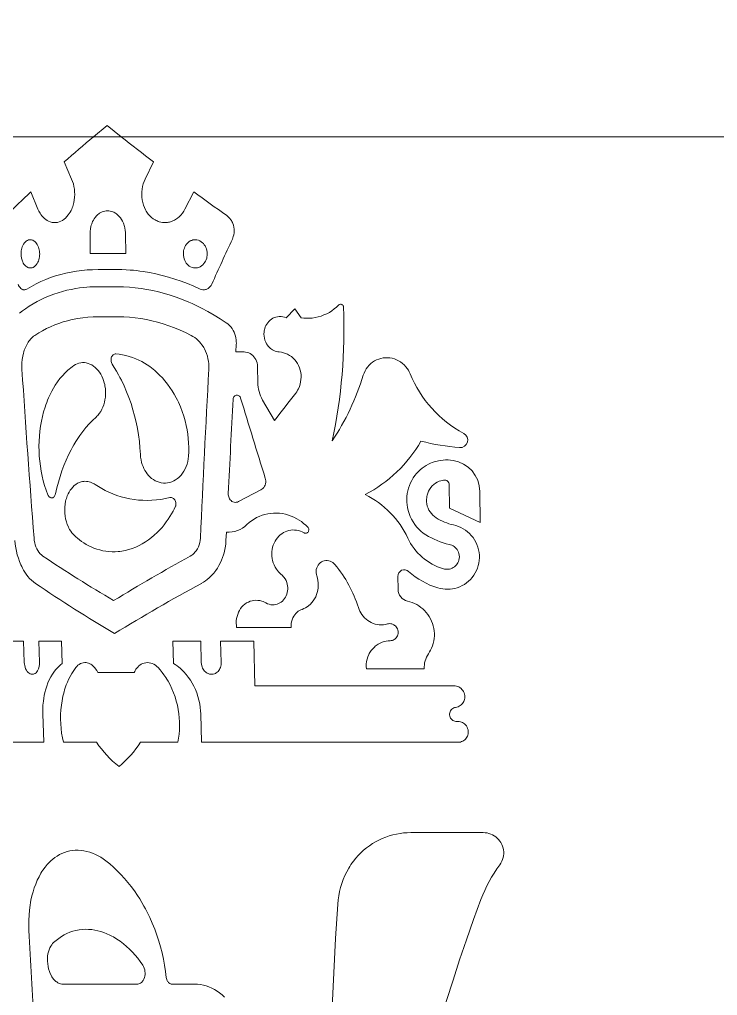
# Model space of a CAD drawing. Extents: x -234 to 800, y -95 to 506.
# Drawn here: x 286.5 to 310.93, y 167.36 to 201.53 of the extents above; entities that cross this region are included whole.
import ezdxf

# ---------------------------------------------------------------- set-up
doc = ezdxf.new("R2010")
doc.units = 0
doc.header["$LTSCALE"] = 7
doc.header["$MEASUREMENT"] = 0
doc.layers.add('8', color=252, linetype='CONTINUOUS', lineweight=15)

msp = doc.modelspace()

# ---------------------------------------------------------------- hatches: boundary and pattern name
at = {"layer": '8'}
h = msp.add_hatch(dxfattribs=at)
h.set_pattern_fill('DOTS', color=256, scale=15)
h.paths.add_polyline_path([(282.8602, 146.517, -0.0304595), (279.7561, 197.4253, 0.0343345), (279.4738, 201.5309, -0.0343345), (279.2061, 205.4253), (279.2061, 208.4253, -0.1741773), (280.8064, 212.8799), (286.8699, 220.2298, 0.1279246), (288.3561, 223.4253), (299.4004, 283.8253), (289.7026, 283.8253, -0.4682332), (292.6537, 280.2857), (282.4539, 224.5045, -0.1279246), (282.2416, 224.048), (276.1781, 216.6982, 0.1741773), (273.2061, 208.4253), (273.2061, 205.4253, 0.0343345), (273.5303, 200.7098, -0.0343345), (273.7561, 197.4253, 0.0304595), (276.9047, 145.788, -0.0295093), (277.7552, 132.2617), (283.6925, 128.6628, 0.0100492), (283.7561, 131.8253, 0.0304595)])
h.paths.add_polyline_path([(279.6, 106.3046), (280.6555, 109.9526, 0.0604328), (283.6925, 128.6628), (277.7552, 132.2617, -0.0009494), (277.7561, 131.8253, -0.0705248), (274.8919, 111.6202), (273.8364, 107.9721, 0.0705248), (273.2061, 103.5253), (273.2061, 102.0253, 0.0515865), (273.5025, 99.1594), (273.6561, 98.4253), (273.6561, 69.9253), (273.5025, 69.1912, 0.0515865), (273.2061, 66.3253), (273.2061, 42.9952), (278.108, 45.8253, -0.5299325), (280.2721, 50.2938, -0.0332099), (279.2061, 66.3253, -0.0515865), (279.3755, 67.963), (279.529, 68.6971, 0.0515865), (279.6561, 69.9253), (279.6561, 98.4253, 0.0515865), (279.529, 99.6535), (279.3755, 100.3877, -0.0515865), (279.2061, 102.0253), (279.2061, 103.5253, -0.0705248)])
h.paths.add_polyline_path([(297.1392, 275.2523), (297.2786, 283.3582), (293.5291, 283.4227), (293.3898, 275.3167)], flags=24)
h.paths.add_polyline_path([(278.0733, 48.1072), (278.0733, 55.9287), (274.3233, 55.9287), (274.3233, 48.1072)], flags=25)
h.paths.add_polyline_path([(275.1489, 195.1829), (278.3632, 195.1829), (278.3632, 199.6829), (275.1489, 199.6829)], flags=24)

# ---------------------------------------------------------------- linework, layer by layer
at = {"layer": '8', "lineweight": 13, "ltscale": 0.015483}
msp.add_line((289.0882, 197.4253), (289.5662, 197.8192), dxfattribs=at)
at = {"layer": '8', "lineweight": 13, "ltscale": 0.015747}
msp.add_line((289.5662, 197.8192), (290.0577, 197.4253), dxfattribs=at)
at = {"layer": '8', "lineweight": 13, "ltscale": 0.435981}
msp.add_line((297.1953, 197.4253), (279.7561, 197.4253), dxfattribs=at)
at = {"layer": '8', "lineweight": 13}
msp.add_line((346.7561, 197.4253), (297.1953, 197.4253), dxfattribs=at)
at = {"layer": '8', "lineweight": 13, "ltscale": 0.016413}
msp.add_line((288.3188, 195.9443), (288.0533, 196.5447), dxfattribs=at)
at = {"layer": '8', "lineweight": 13, "ltscale": 0.016747}
msp.add_line((291.1878, 196.5447), (290.8908, 195.9443), dxfattribs=at)
at = {"layer": '8', "lineweight": 13, "ltscale": 0.01626}
msp.add_line((286.8896, 195.494), (287.1396, 194.8936), dxfattribs=at)
at = {"layer": '8', "lineweight": 13, "ltscale": 0.016895}
msp.add_line((292.2878, 194.8936), (292.5979, 195.494), dxfattribs=at)
at = {"layer": '8', "lineweight": 13, "ltscale": 0.016974}
for p, q in [((288.9684, 193.3373), (288.964, 194.0162)), ((290.2079, 194.0162), (290.2121, 193.3373))]:
    msp.add_line(p, q, dxfattribs=at)
at = {"layer": '8', "lineweight": 13, "ltscale": 0.015342}
msp.add_line((289.5821, 193.3373), (288.9684, 193.3373), dxfattribs=at)
at = {"layer": '8', "lineweight": 13, "ltscale": 0.015751}
msp.add_line((290.2121, 193.3373), (289.5821, 193.3373), dxfattribs=at)
at = {"layer": '8', "lineweight": 13, "ltscale": 0.008568}
msp.add_line((289.5862, 192.7758), (289.2435, 192.7758), dxfattribs=at)
at = {"layer": '8', "lineweight": 13, "ltscale": 0.008693}
msp.add_line((289.934, 192.7758), (289.5862, 192.7758), dxfattribs=at)
at = {"layer": '8', "lineweight": 13, "ltscale": 0.008566}
msp.add_line((289.2486, 192.1758), (289.5912, 192.1758), dxfattribs=at)
at = {"layer": '8', "lineweight": 13, "ltscale": 0.008692}
msp.add_line((289.5912, 192.1758), (289.9389, 192.1758), dxfattribs=at)
at = {"layer": '8', "lineweight": 13, "ltscale": 0.010822}
msp.add_line((295.8313, 191.0829), (296.1307, 191.3955), dxfattribs=at)
at = {"layer": '8', "lineweight": 13, "ltscale": 0.009469}
msp.add_line((296.1307, 191.3955), (296.3513, 191.0876), dxfattribs=at)
at = {"layer": '8', "lineweight": 13, "ltscale": 0.008562}
msp.add_line((289.259, 191.1258), (289.6015, 191.1258), dxfattribs=at)
at = {"layer": '8', "lineweight": 13, "ltscale": 0.008688}
msp.add_line((289.6015, 191.1258), (289.949, 191.1258), dxfattribs=at)
at = {"layer": '8', "lineweight": 13, "ltscale": 0.006665}
msp.add_line((294.0842, 190.1558), (294.0688, 189.8897), dxfattribs=at)
at = {"layer": '8', "lineweight": 13, "ltscale": 0.007196}
msp.add_line((294.0688, 189.8897), (294.3566, 189.8897), dxfattribs=at)
at = {"layer": '8', "lineweight": 13, "ltscale": 0.013482}
msp.add_line((294.8303, 189.3634), (294.8362, 188.8241), dxfattribs=at)
at = {"layer": '8', "lineweight": 13, "ltscale": 0.020675}
msp.add_line((295.0032, 188.2083), (295.4192, 187.4936), dxfattribs=at)
at = {"layer": '8', "lineweight": 13, "ltscale": 0.020395}
msp.add_line((301.5486, 184.4217), (301.5399, 185.2375), dxfattribs=at)
at = {"layer": '8', "lineweight": 13, "ltscale": 0.022169}
msp.add_line((294.9431, 185.0594), (294.1564, 184.65), dxfattribs=at)
at = {"layer": '8', "lineweight": 13, "ltscale": 0.02726}
msp.add_line((302.6124, 185.0103), (302.6232, 183.92), dxfattribs=at)
at = {"layer": '8', "lineweight": 13, "ltscale": 0.029649}
msp.add_line((302.6232, 183.92), (301.5486, 184.4217), dxfattribs=at)
at = {"layer": '8', "lineweight": 13, "ltscale": 0.007294}
msp.add_line((293.7373, 183.5828), (293.7235, 183.2914), dxfattribs=at)
at = {"layer": '8', "lineweight": 13, "ltscale": 0.011477}
msp.add_line((299.7409, 182.035), (299.7478, 181.576), dxfattribs=at)
at = {"layer": '8', "lineweight": 13, "ltscale": 0.047811}
msp.add_line((296.0086, 180.2397), (294.0962, 180.2397), dxfattribs=at)
at = {"layer": '8', "lineweight": 13, "ltscale": 0.020533}
msp.add_line((285.8149, 179.7692), (286.6362, 179.7692), dxfattribs=at)
at = {"layer": '8', "lineweight": 13, "ltscale": 0.018783}
for p, q in [((286.6362, 179.7692), (286.6622, 179.0183)), ((287.1941, 179.0183), (287.1686, 179.7692))]:
    msp.add_line(p, q, dxfattribs=at)
at = {"layer": '8', "lineweight": 13, "ltscale": 0.01991}
msp.add_line((287.1686, 179.7692), (287.965, 179.7692), dxfattribs=at)
at = {"layer": '8', "lineweight": 13, "ltscale": 0.01964}
msp.add_line((287.965, 179.7692), (287.9909, 178.9841), dxfattribs=at)
at = {"layer": '8', "lineweight": 13, "ltscale": 0.019637}
msp.add_line((291.8813, 178.9841), (291.8594, 179.7692), dxfattribs=at)
at = {"layer": '8', "lineweight": 13, "ltscale": 0.024464}
msp.add_line((291.8594, 179.7692), (292.838, 179.7692), dxfattribs=at)
at = {"layer": '8', "lineweight": 13, "ltscale": 0.018779}
msp.add_line((292.838, 179.7692), (292.8579, 179.0183), dxfattribs=at)
at = {"layer": '8', "lineweight": 13, "ltscale": 0.018778}
msp.add_line((293.5563, 179.0183), (293.5371, 179.7692), dxfattribs=at)
at = {"layer": '8', "lineweight": 13, "ltscale": 0.028999}
msp.add_line((293.5371, 179.7692), (294.6971, 179.7692), dxfattribs=at)
at = {"layer": '8', "lineweight": 13, "ltscale": 0.039119}
msp.add_line((294.6971, 179.7692), (294.7357, 178.205), dxfattribs=at)
at = {"layer": '8', "lineweight": 13, "ltscale": 0.050662}
msp.add_line((300.6651, 178.7941), (298.6387, 178.7941), dxfattribs=at)
at = {"layer": '8', "lineweight": 13, "ltscale": 0.01576}
msp.add_line((289.2345, 178.6727), (289.8649, 178.6727), dxfattribs=at)
at = {"layer": '8', "lineweight": 13, "ltscale": 0.016197}
msp.add_line((289.8649, 178.6727), (290.5128, 178.6727), dxfattribs=at)
at = {"layer": '8', "lineweight": 13, "ltscale": 0.174076}
msp.add_line((294.7357, 178.205), (301.6987, 178.205), dxfattribs=at)
at = {"layer": '8', "lineweight": 13, "ltscale": 0.024831}
msp.add_line((287.3128, 177.2161), (287.3513, 176.2236), dxfattribs=at)
at = {"layer": '8', "lineweight": 13, "ltscale": 0.024824}
msp.add_line((292.8717, 176.2236), (292.8414, 177.2161), dxfattribs=at)
at = {"layer": '8', "lineweight": 13, "ltscale": 0.122722}
msp.add_line((287.3513, 176.2236), (282.4425, 176.2236), dxfattribs=at)
at = {"layer": '8', "lineweight": 13, "ltscale": 0.029012}
msp.add_line((289.1902, 176.2236), (288.0298, 176.2236), dxfattribs=at)
at = {"layer": '8', "lineweight": 13, "ltscale": 0.032691}
msp.add_line((292.0379, 176.2236), (290.7303, 176.2236), dxfattribs=at)
at = {"layer": '8', "lineweight": 13, "ltscale": 0.224379}
msp.add_line((301.8469, 176.2236), (292.8717, 176.2236), dxfattribs=at)
at = {"layer": '8', "lineweight": 13, "ltscale": 0.0634}
msp.add_line((300.195, 173.0612), (302.731, 173.0612), dxfattribs=at)
at = {"layer": '8', "lineweight": 13, "ltscale": 0.064623}
msp.add_line((290.6056, 167.7553), (288.0207, 167.7553), dxfattribs=at)
at = {"layer": '8', "lineweight": 13, "ltscale": 0.019794}
msp.add_line((291.8382, 167.7553), (292.63, 167.7553), dxfattribs=at)
at = {"layer": '8', "lineweight": 13}
for points in [[(287.1396, 194.8936), (287.1705, 194.8263), (287.1917, 194.7861), (287.2145, 194.7473), (287.247, 194.6982), (287.282, 194.6522), (287.3193, 194.6095), (287.3639, 194.566), (287.4111, 194.5276), (287.4606, 194.4945), (287.512, 194.4671), (287.5715, 194.4435), (287.6018, 194.4347), (287.6325, 194.4277), (287.6738, 194.4216), (287.7153, 194.4191), (287.7569, 194.4201), (287.7881, 194.4233), (287.8192, 194.4284), (287.8807, 194.4446), (287.9409, 194.4685), (287.9986, 194.4994), (288.054, 194.5372), (288.1068, 194.5814), (288.1564, 194.6317), (288.2025, 194.6874), (288.2381, 194.7376), (288.2709, 194.791), (288.3009, 194.8473), (288.3214, 194.8911), (288.3402, 194.9362), (288.3572, 194.9824), (288.3724, 195.0298), (288.3957, 195.1194), (288.4127, 195.2115), (288.4234, 195.3052), (288.4276, 195.3998), (288.4253, 195.4946), (288.4166, 195.5887), (288.4015, 195.6815), (288.38, 195.7722), (288.3524, 195.8601), (288.3188, 195.9443)], [(290.8908, 195.9443), (290.8542, 195.8611), (290.8242, 195.7742), (290.801, 195.6844), (290.7847, 195.5916), (290.7754, 195.4973), (290.7734, 195.4024), (290.7786, 195.3076), (290.7909, 195.2136), (290.8103, 195.1214), (290.8368, 195.0317), (290.8701, 194.9453), (290.91, 194.8629), (290.9324, 194.8235), (290.9564, 194.7854), (291.0043, 194.7192), (291.057, 194.6583), (291.1142, 194.6032), (291.1755, 194.5545), (291.2405, 194.5127), (291.2744, 194.4943), (291.309, 194.4779), (291.3438, 194.4636), (291.3791, 194.4513), (291.4368, 194.4356), (291.4954, 194.425), (291.5546, 194.4197), (291.614, 194.4196), (291.6733, 194.4248), (291.7101, 194.4307), (291.7466, 194.4386), (291.783, 194.4485), (291.819, 194.4605), (291.8892, 194.49), (291.924, 194.5079), (291.958, 194.5276), (291.9918, 194.5496), (292.0247, 194.5735), (292.0869, 194.6258), (292.1447, 194.6846), (292.1978, 194.7492), (292.2456, 194.8191), (292.2878, 194.8936)], [(288.964, 194.0162), (288.9673, 194.1079), (288.9782, 194.1986), (288.9966, 194.2873), (289.0087, 194.3306), (289.0226, 194.3729), (289.0383, 194.4143), (289.0558, 194.4544), (289.0818, 194.5059), (289.1109, 194.5548), (289.143, 194.6007), (289.1901, 194.6569), (289.2157, 194.6828), (289.2424, 194.7069), (289.2695, 194.7288), (289.2976, 194.7488), (289.3418, 194.7754), (289.3877, 194.7974), (289.435, 194.8144), (289.4834, 194.8264), (289.5284, 194.833), (289.5736, 194.8352)], [(289.5736, 194.8352), (289.6226, 194.8326), (289.6713, 194.8251), (289.7194, 194.8125), (289.7666, 194.7952), (289.7973, 194.781), (289.8274, 194.7649), (289.857, 194.7467), (289.8858, 194.7265), (289.9404, 194.681), (289.986, 194.6345), (290.028, 194.5832), (290.0661, 194.5274), (290.1, 194.4677), (290.1296, 194.4047), (290.1457, 194.364), (290.1601, 194.3224), (290.1727, 194.2794), (290.1834, 194.2358), (290.199, 194.1472), (290.2055, 194.0819), (290.2079, 194.0162)], [(293.7477, 194.6701), (293.7888, 194.6382), (293.8271, 194.6022), (293.8624, 194.5626), (293.8944, 194.5196), (293.9137, 194.4894), (293.9313, 194.4581), (293.9475, 194.4253), (293.9618, 194.3915), (293.9833, 194.3281), (293.9986, 194.2625), (294.0076, 194.1956), (294.0102, 194.128), (294.0064, 194.0605), (293.9962, 193.9939), (293.9797, 193.9289), (293.9648, 193.8853), (293.947, 193.8432)], [(286.5479, 193.3256), (286.5493, 193.3778), (286.5543, 193.4296), (286.5628, 193.4805), (286.5749, 193.5296), (286.5903, 193.5766), (286.6093, 193.6211), (286.6364, 193.6707), (286.6679, 193.7145), (286.7034, 193.7518), (286.7226, 193.7678), (286.7427, 193.7819), (286.7745, 193.7993), (286.8075, 193.8115), (286.8413, 193.8184), (286.8757, 193.8199), (286.8971, 193.818), (286.9184, 193.8141), (286.9396, 193.8081), (286.9605, 193.8), (287.0007, 193.7779), (287.0384, 193.7486), (287.0675, 193.7193), (287.0942, 193.686), (287.1181, 193.6493), (287.1398, 193.6082), (287.1584, 193.5643), (287.1739, 193.518), (287.1863, 193.4687), (287.195, 193.4182), (287.2001, 193.3668), (287.2016, 193.3256)], [(292.2306, 193.3256), (292.2326, 193.3778), (292.2392, 193.4297), (292.2505, 193.4805), (292.2662, 193.5297), (292.2863, 193.5766), (292.3107, 193.6209), (292.3445, 193.6687), (292.3832, 193.7112), (292.4265, 193.7475), (292.4736, 193.777), (292.4984, 193.7891), (292.5239, 193.7992), (292.5665, 193.8116), (292.6102, 193.8185), (292.6543, 193.8199), (292.7072, 193.8143), (292.7591, 193.801), (292.8091, 193.7801), (292.8564, 193.7521), (292.9003, 193.7175), (292.9344, 193.6835), (292.9651, 193.6457), (292.9922, 193.6045), (293.0186, 193.5532), (293.0396, 193.499), (293.0548, 193.4425), (293.0641, 193.3845), (293.0675, 193.3256)], [(287.2016, 193.3256), (287.2001, 193.2735), (287.1949, 193.2217), (287.186, 193.1708), (287.1735, 193.1217), (287.1575, 193.0747), (287.1379, 193.0302), (287.1113, 192.9827), (287.0805, 192.9402), (287.046, 192.9037), (287.0083, 192.8738), (286.9884, 192.8616), (286.9679, 192.8514), (286.9347, 192.8394), (286.9008, 192.8327), (286.8665, 192.8314), (286.8322, 192.8356), (286.8114, 192.8409), (286.7909, 192.8481), (286.7702, 192.8576), (286.75, 192.8692), (286.7123, 192.8975), (286.6775, 192.9327), (286.6513, 192.9665), (286.6278, 193.0037), (286.6072, 193.0441), (286.5941, 193.0752), (286.5825, 193.1076), (286.572, 193.1431), (286.5634, 193.1794), (286.552, 193.2519), (286.5479, 193.3256)], [(293.0675, 193.3256), (293.0654, 193.2735), (293.0586, 193.2216), (293.0471, 193.1708), (293.031, 193.1216), (293.0104, 193.0747), (292.9856, 193.0305), (292.9512, 192.9826), (292.9118, 192.9401), (292.8681, 192.9038), (292.8204, 192.8743), (292.7954, 192.8622), (292.7698, 192.8521), (292.7269, 192.8397), (292.6831, 192.8328), (292.6389, 192.8314), (292.5861, 192.837), (292.5345, 192.8504), (292.4849, 192.8712), (292.438, 192.8993), (292.3946, 192.934), (292.361, 192.968), (292.3309, 193.0058), (292.3043, 193.047), (292.2784, 193.0983), (292.2579, 193.1526), (292.243, 193.209), (292.2339, 193.2669), (292.2306, 193.3256)], [(289.2435, 192.7758), (289.0514, 192.7723), (288.8609, 192.7619), (288.672, 192.7446), (288.485, 192.7202), (288.3, 192.6888), (288.1172, 192.6505), (287.9368, 192.6051), (287.759, 192.5528), (287.5838, 192.4936), (287.4114, 192.4274), (287.242, 192.3543), (287.0757, 192.2745), (286.9127, 192.1879), (286.7529, 192.0947)], [(292.8217, 192.0947), (292.6023, 192.1931), (292.3815, 192.2843), (292.1597, 192.368), (291.9371, 192.4443), (291.7138, 192.513), (291.4901, 192.5739), (291.2663, 192.627), (291.0426, 192.6721), (290.8192, 192.7093), (290.7073, 192.7248), (290.5957, 192.7384), (290.4849, 192.7498), (290.3744, 192.7591), (290.227, 192.7684), (290.0802, 192.774), (289.934, 192.7758)], [(286.7529, 192.0947), (286.7187, 192.0781), (286.7009, 192.0727), (286.6829, 192.0693), (286.6647, 192.0679), (286.6465, 192.0685), (286.6285, 192.0712), (286.6107, 192.0758), (286.5759, 192.0912), (286.5431, 192.1139), (286.5132, 192.1432), (286.4854, 192.1803), (286.4616, 192.2227), (286.4423, 192.269)], [(286.4905, 191.2533), (286.5939, 191.3306), (286.6992, 191.4048), (286.8333, 191.4929), (286.9701, 191.576), (287.1095, 191.6538), (287.2514, 191.7263), (287.3957, 191.7936), (287.5424, 191.8555), (287.6914, 191.912), (287.8426, 191.9631), (287.9958, 192.0087), (288.1509, 192.0489), (288.3079, 192.0835), (288.4666, 192.1126), (288.5947, 192.132), (288.7238, 192.1478), (288.8538, 192.1601), (288.9519, 192.167), (289.0504, 192.1719), (289.2486, 192.1758)], [(289.9389, 192.1758), (290.1403, 192.172), (290.3428, 192.1608), (290.5462, 192.1421), (290.7503, 192.116), (290.9548, 192.0826), (291.1597, 192.042), (291.3646, 191.9942), (291.5694, 191.9394), (291.7738, 191.8776), (291.9776, 191.8089), (292.1281, 191.7536), (292.2781, 191.6946), (292.4276, 191.6321), (292.5392, 191.5828), (292.6504, 191.5315), (292.8715, 191.423), (293.0906, 191.3067), (293.3074, 191.1828), (293.5216, 191.0514), (293.7331, 190.9128)], [(293.2273, 192.269), (293.2022, 192.222), (293.1711, 192.1796), (293.1349, 192.1428), (293.1151, 192.1268), (293.0943, 192.1126), (293.0512, 192.0902), (293.0285, 192.0818), (293.0054, 192.0753), (292.9741, 192.0697), (292.9425, 192.0678), (292.911, 192.0695), (292.8655, 192.0784), (292.8217, 192.0947)], [(296.3513, 191.0876), (296.4447, 191.0761), (296.5389, 191.0706), (296.6334, 191.0712), (296.7409, 191.0792), (296.8475, 191.0948), (296.9529, 191.1182), (297.0566, 191.149), (297.154, 191.1855), (297.2492, 191.2287), (297.3415, 191.2782), (297.4307, 191.3339), (297.5164, 191.3956), (297.5982, 191.463), (297.6758, 191.5358)], [(297.6758, 191.5358), (297.6932, 191.5495), (297.7131, 191.5586), (297.7343, 191.5627), (297.7561, 191.5617), (297.7769, 191.5555), (297.7961, 191.5444), (297.8124, 191.529), (297.825, 191.5101), (297.833, 191.4892), (297.8364, 191.4671)], [(287.0324, 190.4723), (287.1665, 190.5564), (287.3034, 190.635), (287.443, 190.7079), (287.5851, 190.7751), (287.7297, 190.8366), (287.8765, 190.8922), (288.0256, 190.9419), (288.1768, 190.9858), (288.2933, 191.0152), (288.4109, 191.0411), (288.5296, 191.0636), (288.6191, 191.0782), (288.7092, 191.0908), (288.8908, 191.1103), (289.0742, 191.1219), (289.259, 191.1258)], [(289.949, 191.1258), (290.0467, 191.1248), (290.1446, 191.1218), (290.3412, 191.1098), (290.5387, 191.0897), (290.7366, 191.0619), (290.9348, 191.0262), (291.1331, 190.9829), (291.3312, 190.9319), (291.5289, 190.8734), (291.7259, 190.8075), (291.922, 190.7343), (292.117, 190.654), (292.3106, 190.5666), (292.5026, 190.4723)], [(295.5892, 189.8906), (295.5398, 189.896), (295.4911, 189.9061), (295.4434, 189.9208), (295.397, 189.9401), (295.3573, 189.9608), (295.3192, 189.9849), (295.283, 190.0121), (295.2571, 190.0344), (295.2325, 190.0584), (295.2011, 190.0934), (295.1723, 190.131), (295.1463, 190.171), (295.1287, 190.2023), (295.1128, 190.2347), (295.0864, 190.3021), (295.0673, 190.3724), (295.0558, 190.4445), (295.0519, 190.5182), (295.056, 190.5919), (295.061, 190.6284), (295.068, 190.6645), (295.082, 190.7177), (295.1003, 190.7692), (295.1228, 190.8188), (295.1493, 190.8659), (295.1836, 190.9156), (295.2223, 190.9612), (295.2652, 191.0022), (295.3118, 191.0383), (295.3617, 191.0689), (295.4142, 191.0938), (295.469, 191.1126), (295.5292, 191.1258), (295.5904, 191.1318), (295.652, 191.1304), (295.7132, 191.1217), (295.7732, 191.1058), (295.8313, 191.0829)], [(293.7331, 190.9128), (293.7896, 190.8703), (293.8424, 190.8219), (293.8909, 190.7682), (293.9347, 190.7097), (293.9734, 190.647), (294.0068, 190.5805), (294.0346, 190.511), (294.0544, 190.4469), (294.0695, 190.3812), (294.0797, 190.3144), (294.0849, 190.2467), (294.0857, 190.2012), (294.0842, 190.1558)], [(286.5807, 189.2878), (286.5768, 189.4015), (286.5799, 189.5152), (286.5902, 189.6279), (286.6075, 189.7387), (286.6319, 189.8468), (286.6467, 189.8995), (286.6633, 189.9511), (286.6913, 190.0263), (286.7232, 190.0983), (286.7589, 190.1668), (286.7982, 190.2313), (286.824, 190.2686), (286.8511, 190.3042), (286.8782, 190.3367), (286.9065, 190.3674), (286.9467, 190.4061), (286.9888, 190.4411), (287.0324, 190.4723)], [(292.5026, 190.4723), (292.5674, 190.4359), (292.6298, 190.3943), (292.6896, 190.3478), (292.7465, 190.2965), (292.8002, 190.2409), (292.8422, 190.1913), (292.8818, 190.1392), (292.9187, 190.0845), (292.9446, 190.042), (292.9688, 189.9983), (293.0083, 189.9168), (293.0423, 189.8323), (293.0706, 189.7451), (293.0929, 189.6557), (293.1093, 189.5648), (293.1197, 189.4728), (293.1239, 189.3803), (293.1219, 189.2878)], [(289.7381, 189.4637), (289.7229, 189.4911), (289.7111, 189.5212), (289.7029, 189.5529), (289.6985, 189.5863), (289.6981, 189.6203), (289.7017, 189.6539), (289.7091, 189.6859), (289.7205, 189.7163), (289.7354, 189.7442), (289.7531, 189.7679), (289.7737, 189.788), (289.7967, 189.8037), (289.8198, 189.814), (289.844, 189.8197), (289.8687, 189.8206)], [(289.8687, 189.8206), (289.9855, 189.8101), (290.1023, 189.7927), (290.2187, 189.7683), (290.3345, 189.737), (290.4493, 189.699), (290.563, 189.6544), (290.6752, 189.6034), (290.772, 189.5536), (290.8673, 189.4991), (290.961, 189.44), (291.0528, 189.3765), (291.1129, 189.3318), (291.1721, 189.2852), (291.2304, 189.2367), (291.2877, 189.1864), (291.399, 189.0807), (291.4949, 188.9805), (291.5869, 188.8751), (291.675, 188.765), (291.7589, 188.6503), (291.8384, 188.5312), (291.9134, 188.4082), (291.9837, 188.2814), (292.0225, 188.2058), (292.0596, 188.1291), (292.1287, 187.9726), (292.1909, 187.8121), (292.2458, 187.6483), (292.2935, 187.4815), (292.3338, 187.3123), (292.363, 187.162), (292.3862, 187.0102), (292.4036, 186.8575), (292.415, 186.704), (292.4205, 186.5503), (292.4199, 186.3966), (292.4133, 186.2433)], [(294.3566, 189.8897), (294.411, 189.8861), (294.4651, 189.8752), (294.5177, 189.8574), (294.5678, 189.8331), (294.6158, 189.8019), (294.6604, 189.7645), (294.7008, 189.7216), (294.7362, 189.6743), (294.767, 189.6218), (294.7921, 189.5655), (294.8111, 189.5063), (294.8237, 189.4457), (294.8284, 189.4047), (294.8303, 189.3634)], [(296.1636, 188.4511), (296.199, 188.4996), (296.2311, 188.5508), (296.2597, 188.6043), (296.2928, 188.6803), (296.3189, 188.7595), (296.3378, 188.841), (296.3493, 188.9242), (296.3533, 189.0082), (296.3498, 189.0923), (296.3389, 189.1757), (296.3207, 189.2571), (296.2955, 189.3362), (296.2634, 189.4126), (296.2247, 189.4853), (296.1798, 189.5539), (296.1291, 189.6176), (296.073, 189.6759), (296.0133, 189.7272), (295.9495, 189.7722), (295.882, 189.8106), (295.8116, 189.8419), (295.7389, 189.8658), (295.6645, 189.8821), (295.5892, 189.8906)], [(298.53, 189.0744), (298.5578, 189.1519), (298.5924, 189.2264), (298.6335, 189.2972), (298.6809, 189.3636), (298.7341, 189.4252), (298.7926, 189.4813), (298.856, 189.5316), (298.9237, 189.5755), (298.9947, 189.6125), (299.0687, 189.6426), (299.1453, 189.6655), (299.2236, 189.6811), (299.3031, 189.6892), (299.3831, 189.6898), (299.463, 189.6829), (299.542, 189.6686), (299.6198, 189.6469), (299.6956, 189.6179), (299.7685, 189.582), (299.8381, 189.5395), (299.9036, 189.4906), (299.9645, 189.4358), (300.0204, 189.3756), (300.0707, 189.3103), (300.1079, 189.2528), (300.1407, 189.1927), (300.1688, 189.1302)], [(287.487, 184.8912), (287.4277, 185.05), (287.3746, 185.2125), (287.3277, 185.3783), (287.287, 185.547), (287.2527, 185.7182), (287.2247, 185.8914), (287.203, 186.0661), (287.1877, 186.2418), (287.1788, 186.4183), (287.1763, 186.5949), (287.1803, 186.7712), (287.1907, 186.9468), (287.2075, 187.1213), (287.2308, 187.2941), (287.2605, 187.4648), (287.2967, 187.633), (287.3394, 187.7982), (287.3885, 187.96), (287.4168, 188.043), (287.4467, 188.1248), (287.4784, 188.2052), (287.5117, 188.2844), (287.5651, 188.4008), (287.6223, 188.5139), (287.6834, 188.6235), (287.7482, 188.7294), (287.8269, 188.8455), (287.9102, 188.956), (287.9982, 189.0605), (288.0907, 189.1588), (288.1874, 189.2504), (288.2376, 189.2939), (288.2888, 189.3356), (288.3404, 189.375), (288.393, 189.4126)], [(288.393, 189.4126), (288.4508, 189.4483), (288.5111, 189.477), (288.5734, 189.4984), (288.6371, 189.5124), (288.7019, 189.5186), (288.7671, 189.5172), (288.8321, 189.5082), (288.8974, 189.4914), (288.9613, 189.467), (289.0235, 189.4354), (289.0835, 189.3969), (289.1407, 189.352), (289.1948, 189.3011), (289.2454, 189.2446), (289.2933, 189.1814), (289.337, 189.1135), (289.3761, 189.0413), (289.4105, 188.9654), (289.4399, 188.8864), (289.4643, 188.8048), (289.4764, 188.7548), (289.4866, 188.7042), (289.5013, 188.6016), (289.5082, 188.4978), (289.5073, 188.3939), (289.5002, 188.3042), (289.4872, 188.2156), (289.4684, 188.1287), (289.4439, 188.0442), (289.4137, 187.9627), (289.3781, 187.8849), (289.3372, 187.8112), (289.2883, 187.7384), (289.2617, 187.7042), (289.2339, 187.6716), (289.2052, 187.6412), (289.1754, 187.6126)], [(290.7265, 186.3042), (290.712, 186.5318), (290.6899, 186.7586), (290.66, 186.9843), (290.6226, 187.2085), (290.5775, 187.4308), (290.525, 187.6508), (290.4652, 187.8681), (290.3981, 188.0823), (290.3238, 188.2931), (290.2426, 188.5), (290.1546, 188.7027), (290.0599, 188.9008), (290.0102, 188.998), (289.9588, 189.0939), (289.888, 189.2197), (289.8144, 189.343), (289.7381, 189.4637)], [(293.9759, 188.2387), (293.9797, 188.2666), (293.9882, 188.2935), (294.0009, 188.3181), (294.017, 188.3391), (294.0364, 188.3564), (294.0587, 188.3693), (294.0824, 188.3773), (294.107, 188.3802), (294.1315, 188.3778), (294.1555, 188.3703), (294.1781, 188.3579), (294.1981, 188.3413), (294.2145, 188.3218), (294.2277, 188.2994), (294.2373, 188.2751)], [(289.1754, 187.6126), (289.0527, 187.4957), (288.9345, 187.3722), (288.8208, 187.2427), (288.7119, 187.1074), (288.6081, 186.9667), (288.5352, 186.8603), (288.4649, 186.7511), (288.3973, 186.6392), (288.3485, 186.5537), (288.3011, 186.4668), (288.2111, 186.2891), (288.1274, 186.1065), (288.0499, 185.9192), (287.9787, 185.7278), (287.9138, 185.5326), (287.8552, 185.3338), (287.8029, 185.132), (287.7569, 184.9273)], [(292.4133, 186.2433), (292.4039, 186.1497), (292.3874, 186.0576), (292.3639, 185.9677), (292.3335, 185.8805), (292.2965, 185.797), (292.2532, 185.7178), (292.2038, 185.6436), (292.1769, 185.6086), (292.1487, 185.5752), (292.109, 185.533), (292.0671, 185.4938), (292.0232, 185.4579), (291.9596, 185.4138), (291.8929, 185.3766), (291.8237, 185.3466), (291.7525, 185.3239), (291.6798, 185.309), (291.6063, 185.3019), (291.5325, 185.3027), (291.4597, 185.3114), (291.3879, 185.3278), (291.3176, 185.3517), (291.2494, 185.3829), (291.1839, 185.4211), (291.1214, 185.466), (291.0624, 185.5171), (291.0132, 185.5675), (290.9672, 185.6222), (290.9248, 185.6808), (290.8861, 185.7428), (290.8508, 185.8092), (290.8196, 185.8785), (290.7927, 185.9504), (290.7702, 186.0244), (290.7489, 186.1162), (290.7343, 186.2099), (290.7265, 186.3042)], [(300.7192, 183.4912), (300.6315, 183.5515), (300.5485, 183.6184), (300.4706, 183.6913), (300.3982, 183.7699), (300.3319, 183.8538), (300.2719, 183.9426), (300.2186, 184.0356), (300.1723, 184.1325), (300.1333, 184.2326), (300.1017, 184.3354), (300.0778, 184.4402), (300.0628, 184.5381), (300.0544, 184.6367), (300.0528, 184.7357), (300.058, 184.8344), (300.0699, 184.9325), (300.0886, 185.0294), (300.1138, 185.1247), (300.1456, 185.2179), (300.1837, 185.3085), (300.228, 185.3961), (300.2782, 185.4802), (300.3341, 185.5605), (300.391, 185.6313), (300.4524, 185.6982), (300.5179, 185.7608), (300.5874, 185.8189), (300.6605, 185.8723), (300.7368, 185.9207), (300.8162, 185.964), (300.8799, 185.994), (300.9449, 186.0208), (301.0113, 186.0442), (301.0618, 186.0595), (301.1129, 186.073), (301.1645, 186.0844), (301.2165, 186.094), (301.3215, 186.1071), (301.409, 186.112), (301.4968, 186.1115), (301.5845, 186.1056), (301.6717, 186.0943)], [(288.4196, 183.461), (288.3726, 183.5086), (288.3285, 183.5608), (288.2876, 183.6172), (288.25, 183.6773), (288.2268, 183.7193), (288.2052, 183.7627), (288.1669, 183.8531), (288.1352, 183.9478), (288.1103, 184.0456), (288.0922, 184.1458), (288.0812, 184.2474), (288.0772, 184.3522), (288.0806, 184.4568), (288.0914, 184.5603), (288.1097, 184.6618), (288.1217, 184.7119), (288.1356, 184.7611), (288.1511, 184.8085), (288.1683, 184.8548), (288.1978, 184.9223), (288.2311, 184.9866), (288.2683, 185.0472), (288.3091, 185.1036), (288.358, 185.1604), (288.4109, 185.2111), (288.4674, 185.2552), (288.527, 185.2921), (288.558, 185.3079), (288.5897, 185.3217), (288.6215, 185.3334), (288.6538, 185.3431), (288.6977, 185.353), (288.7422, 185.3592), (288.7871, 185.3617), (288.8374, 185.3602), (288.8878, 185.3541), (288.9379, 185.3433), (288.9843, 185.3292), (289.0301, 185.3113), (289.075, 185.2898), (289.1079, 185.2713), (289.14, 185.2508)], [(289.14, 185.2508), (289.2558, 185.1763), (289.374, 185.1068), (289.4944, 185.0424), (289.617, 184.9833), (289.7601, 184.922), (289.9056, 184.8678), (290.0534, 184.8208), (290.2031, 184.7812), (290.3545, 184.7489), (290.5075, 184.724), (290.6618, 184.7065), (290.817, 184.6965), (290.9731, 184.6939), (291.1296, 184.6988), (291.2865, 184.711), (291.4434, 184.7306), (291.6001, 184.7574), (291.7563, 184.7915)], [(295.0996, 185.4771), (295.1112, 185.4288), (295.1164, 185.3787), (295.1149, 185.328), (295.107, 185.2784), (295.0926, 185.2313), (295.0724, 185.1877), (295.0465, 185.1477), (295.0154, 185.1121), (294.9798, 185.0819), (294.9431, 185.0594)], [(301.3442, 185.4044), (301.2918, 185.3944), (301.2402, 185.3805), (301.1899, 185.3628), (301.1221, 185.3318), (301.0579, 185.2938), (300.998, 185.2492), (300.9432, 185.1984), (300.894, 185.142), (300.8509, 185.0806), (300.8146, 185.0148), (300.799, 184.9804), (300.7852, 184.9451), (300.7733, 184.9091), (300.7633, 184.8726), (300.7553, 184.8355), (300.7492, 184.798), (300.7429, 184.7223), (300.7446, 184.6463), (300.7542, 184.5708), (300.7716, 184.4967), (300.7965, 184.4251), (300.8286, 184.3565), (300.8676, 184.2917), (300.9131, 184.2313), (300.9645, 184.176), (301.0212, 184.1264), (301.0826, 184.083)], [(287.7569, 184.9273), (287.7485, 184.8963), (287.7367, 184.8672), (287.7217, 184.8411), (287.7046, 184.8195), (287.6849, 184.8019), (287.6634, 184.789), (287.6412, 184.7815), (287.6182, 184.779), (287.5953, 184.7818), (287.5729, 184.7897), (287.5515, 184.8025), (287.5319, 184.8196), (287.5191, 184.8343), (287.5074, 184.8508), (287.4964, 184.8703), (287.487, 184.8912)], [(294.1564, 184.65), (294.1208, 184.6351), (294.083, 184.6267), (294.0442, 184.625), (294.0057, 184.6301), (293.9684, 184.6419), (293.9334, 184.6602), (293.9013, 184.6845), (293.8726, 184.7143), (293.85, 184.7454), (293.8314, 184.7794), (293.8174, 184.8155), (293.808, 184.8529), (293.8031, 184.8913), (293.8027, 184.9299)], [(291.7563, 184.7915), (291.7832, 184.7954), (291.8106, 184.7942), (291.8374, 184.7879), (291.8634, 184.7766), (291.8879, 184.7606), (291.9099, 184.7406), (291.9295, 184.7163), (291.9459, 184.6887), (291.9586, 184.6587), (291.9684, 184.6222), (291.9728, 184.5843), (291.9717, 184.5463), (291.9652, 184.5091), (291.9582, 184.4864), (291.9491, 184.4647)], [(291.9491, 184.4647), (291.9122, 184.3902), (291.8737, 184.317), (291.8198, 184.2212), (291.7632, 184.1279), (291.7038, 184.037), (291.6338, 183.9378), (291.5606, 183.8421), (291.4842, 183.7501), (291.4049, 183.6619), (291.3107, 183.566), (291.213, 183.4756), (291.112, 183.391), (291.0079, 183.3123), (290.901, 183.2398), (290.7916, 183.1737), (290.6798, 183.1143), (290.5618, 183.0598), (290.442, 183.0128), (290.3206, 182.9736), (290.198, 182.9422), (290.1363, 182.9295), (290.0744, 182.9188), (290.0126, 182.9102), (289.9508, 182.9035), (289.8423, 182.8968), (289.7339, 182.8964), (289.6259, 182.9022), (289.5185, 182.9144), (289.4119, 182.9328), (289.3064, 182.9575), (289.2022, 182.9883), (289.0994, 183.0252), (289.0082, 183.0637), (288.9184, 183.1069), (288.8304, 183.1549), (288.7441, 183.2074), (288.6691, 183.2578), (288.5957, 183.3117), (288.5239, 183.369), (288.4712, 183.4141), (288.4196, 183.461)], [(296.5863, 183.7576), (296.5151, 183.8259), (296.4405, 183.8899), (296.3627, 183.9494), (296.282, 184.0039), (296.1988, 184.0534), (296.1037, 184.1022), (296.0061, 184.1443), (295.9064, 184.1797), (295.8051, 184.208), (295.7025, 184.2292), (295.599, 184.243), (295.4953, 184.2496), (295.3916, 184.2487), (295.2884, 184.2404), (295.1864, 184.2247), (295.0857, 184.2016), (294.987, 184.1714), (294.8905, 184.1339), (294.7968, 184.0896), (294.7062, 184.0384), (294.6191, 183.9808), (294.5359, 183.9169), (294.4568, 183.847)], [(295.6561, 182.1038), (295.6092, 182.1441), (295.5653, 182.188), (295.5244, 182.2353), (295.4869, 182.2858), (295.4638, 182.321), (295.4424, 182.3574), (295.4046, 182.4335), (295.3737, 182.513), (295.3519, 182.5883), (295.3363, 182.6652), (295.3271, 182.7434), (295.3243, 182.822), (295.328, 182.9004), (295.3381, 182.9781), (295.3547, 183.0544), (295.3775, 183.1286), (295.4065, 183.2001), (295.4414, 183.2683), (295.4794, 183.3288), (295.5221, 183.3854), (295.5693, 183.4376), (295.6206, 183.4851), (295.6757, 183.5275), (295.7341, 183.5644), (295.7955, 183.5955), (295.8585, 183.6202), (295.9233, 183.6388), (295.9896, 183.6513), (296.0568, 183.6574), (296.1243, 183.6571), (296.1918, 183.6506), (296.2586, 183.6377), (296.3269, 183.6178), (296.3934, 183.5915), (296.4576, 183.5589)], [(296.4576, 183.5589), (296.4766, 183.5503), (296.497, 183.5456), (296.5176, 183.5448), (296.5392, 183.5485), (296.5598, 183.5567), (296.5786, 183.5692), (296.5949, 183.5854), (296.6078, 183.6046), (296.6169, 183.6261), (296.622, 183.6493), (296.6229, 183.6732), (296.6195, 183.6968), (296.612, 183.7191), (296.6008, 183.7397), (296.5863, 183.7576)], [(301.6852, 183.8355), (301.7744, 183.8122), (301.8616, 183.7817), (301.9462, 183.7443), (302.0277, 183.7003), (302.1056, 183.6499), (302.1793, 183.5934), (302.2484, 183.5312), (302.3124, 183.4636), (302.3712, 183.3905), (302.4241, 183.3128), (302.4704, 183.231), (302.5099, 183.1458), (302.5424, 183.0576), (302.5675, 182.967), (302.585, 182.8748), (302.5949, 182.7814), (302.597, 182.6876), (302.5913, 182.5941), (302.5778, 182.5014), (302.5568, 182.4102), (302.5282, 182.3212), (302.4924, 182.2349), (302.4496, 182.152), (302.4001, 182.0729), (302.3446, 181.9986), (302.2832, 181.9292), (302.2163, 181.8651), (302.1446, 181.8068), (302.0684, 181.7545), (301.9882, 181.7087), (301.9046, 181.6696), (301.8183, 181.6375), (301.736, 181.6141), (301.6522, 181.5969), (301.5675, 181.5861), (301.4821, 181.5818), (301.3967, 181.5839), (301.3117, 181.5925), (301.2275, 181.6074), (301.1447, 181.6287)], [(287.0494, 181.7898), (286.9793, 181.8418), (286.9119, 181.9002), (286.8475, 181.9647), (286.7863, 182.0348), (286.7285, 182.1103), (286.683, 182.1769), (286.6401, 182.2467), (286.5997, 182.3194), (286.5711, 182.3757), (286.5441, 182.4334), (286.4946, 182.5528), (286.4538, 182.6691), (286.4185, 182.7889), (286.3888, 182.9118), (286.3647, 183.0369), (286.3464, 183.1636), (286.3338, 183.2914)], [(287.3094, 182.7455), (287.2845, 182.7634), (287.2604, 182.7832), (287.2146, 182.828), (287.1726, 182.8792), (287.1346, 182.9361), (287.101, 182.9979), (287.072, 183.0638), (287.0467, 183.1364), (287.0267, 183.2119), (287.0121, 183.2897), (287.0027, 183.3724)], [(292.8289, 183.3724), (292.8217, 183.2929), (292.8075, 183.2149), (292.7862, 183.1391), (292.7582, 183.0664), (292.7235, 182.9976), (292.6826, 182.9336), (292.6371, 182.8766), (292.6121, 182.8499), (292.5859, 182.8249), (292.559, 182.8021), (292.5312, 182.781), (292.475, 182.7455)], [(293.7235, 183.2914), (293.7136, 183.1641), (293.6959, 183.038), (293.6705, 182.9137), (293.6549, 182.8524), (293.6374, 182.7918), (293.6042, 182.6926), (293.5659, 182.5958), (293.5226, 182.5018), (293.4745, 182.411), (293.4217, 182.3236), (293.3644, 182.24), (293.3292, 182.1935), (293.2927, 182.1484), (293.2418, 182.0906), (293.1886, 182.0357), (293.1332, 181.9837), (293.0684, 181.9289), (293.0012, 181.8782), (292.9317, 181.8318), (292.8602, 181.7898)], [(301.3334, 182.2999), (301.3729, 182.2901), (301.4132, 182.284), (301.454, 182.2818), (301.5012, 182.2839), (301.5479, 182.291), (301.5933, 182.3031), (301.6373, 182.3202), (301.6794, 182.3421), (301.719, 182.3685), (301.7555, 182.399), (301.7884, 182.4334), (301.8172, 182.4712), (301.842, 182.5122), (301.8622, 182.5559), (301.8774, 182.6014), (301.8889, 182.6581), (301.8928, 182.7158), (301.8891, 182.7737), (301.8779, 182.8307), (301.8593, 182.8856), (301.8384, 182.9292), (301.8129, 182.9704), (301.7832, 183.0085), (301.7499, 183.0431), (301.7131, 183.0737), (301.6732, 183.1002), (301.6313, 183.1222), (301.5874, 183.1395), (301.5422, 183.152)], [(297.539, 182.447), (297.5034, 182.485), (297.4633, 182.5179), (297.4195, 182.5452), (297.3728, 182.5661), (297.322, 182.5807), (297.2698, 182.5877), (297.2172, 182.587), (297.1655, 182.5785), (297.1154, 182.5623), (297.068, 182.5387), (297.024, 182.508), (296.9847, 182.4711), (296.9505, 182.4281), (296.9223, 182.3802), (296.9007, 182.3284), (296.8862, 182.274), (296.8791, 182.2177), (296.8794, 182.1607), (296.887, 182.1041), (296.9019, 182.0493)], [(295.1173, 181.1034), (295.172, 181.0757), (295.2293, 181.055), (295.2882, 181.0416), (295.3481, 181.0357), (295.4082, 181.0374), (295.4612, 181.0453), (295.513, 181.0592), (295.5633, 181.0788), (295.6114, 181.1039), (295.6569, 181.1343), (295.6992, 181.1696), (295.7388, 181.2103), (295.7742, 181.2553), (295.8053, 181.304), (295.8316, 181.3559), (295.8529, 181.4106), (295.869, 181.4675), (295.8798, 181.5265), (295.8851, 181.5866), (295.8848, 181.6468), (295.879, 181.7065), (295.8677, 181.7655), (295.8511, 181.823), (295.8248, 181.8882), (295.7917, 181.9498), (295.7522, 182.0068), (295.7301, 182.0334), (295.7067, 182.0585), (295.682, 182.082), (295.6561, 182.1038)], [(296.9019, 182.0493), (296.9256, 181.969), (296.9425, 181.8868), (296.9523, 181.8035), (296.955, 181.7196), (296.9506, 181.6359), (296.939, 181.5531), (296.9204, 181.4719), (296.8952, 181.3937), (296.8635, 181.3184), (296.8254, 181.2466), (296.7813, 181.1789), (296.7315, 181.1159), (296.6766, 181.0581), (296.6168, 181.0061), (296.5632, 180.9671), (296.5067, 180.9328), (296.4479, 180.9033), (296.3871, 180.879)], [(294.0962, 180.2397), (294.0857, 180.3179), (294.0818, 180.3968), (294.0846, 180.4755), (294.0939, 180.5535), (294.1099, 180.63), (294.1324, 180.7043), (294.1612, 180.7757), (294.1954, 180.8423), (294.2352, 180.9048), (294.2804, 180.9626), (294.3305, 181.0152), (294.3852, 181.0619), (294.444, 181.1023), (294.5062, 181.136), (294.5702, 181.1621), (294.6364, 181.1811), (294.7041, 181.1928), (294.7728, 181.1971), (294.8417, 181.194), (294.9103, 181.1835), (294.9777, 181.1657), (295.0254, 181.1485), (295.072, 181.1276), (295.1173, 181.1034)], [(300.0799, 181.1649), (300.1631, 181.1439), (300.2448, 181.1167), (300.3245, 181.0834), (300.4016, 181.0442), (300.4759, 180.9993), (300.5468, 180.949), (300.614, 180.8935), (300.6771, 180.8332), (300.7363, 180.7677), (300.7907, 180.6979), (300.8398, 180.6243), (300.8835, 180.5471), (300.9214, 180.4669), (300.9534, 180.3841), (300.9792, 180.2992), (300.9987, 180.2125), (301.0117, 180.1246), (301.0182, 180.036), (301.018, 179.9472), (301.0113, 179.8587), (300.9981, 179.7711), (300.9783, 179.6849), (300.9522, 179.6005), (300.9198, 179.5185), (300.8878, 179.4514), (300.8516, 179.3865), (300.8115, 179.3242)], [(296.3871, 180.879), (296.341, 180.8602), (296.2965, 180.8369), (296.2541, 180.8095), (296.2084, 180.7729), (296.1665, 180.7315), (296.1288, 180.6857), (296.0958, 180.6361), (296.0644, 180.5761), (296.0395, 180.5126), (296.0213, 180.4464), (296.01, 180.3783), (296.0058, 180.3091), (296.0086, 180.2397)], [(299.3772, 180.3682), (299.3067, 180.3515), (299.235, 180.3412), (299.1627, 180.3375), (299.0904, 180.3403), (299.0185, 180.3497), (298.9477, 180.3655), (298.8784, 180.3876), (298.8108, 180.4161), (298.7458, 180.4506), (298.684, 180.4909), (298.6257, 180.5366), (298.5714, 180.5875), (298.5214, 180.643), (298.4763, 180.7028), (298.4411, 180.758), (298.41, 180.8159), (298.3831, 180.8761), (298.3607, 180.9381)], [(299.4687, 179.7794), (299.5102, 179.7832), (299.5509, 179.7932), (299.5816, 179.8053), (299.6106, 179.8209), (299.6377, 179.8399), (299.6627, 179.8621), (299.685, 179.8872), (299.7043, 179.9147), (299.7233, 179.9511), (299.7373, 179.9904), (299.746, 180.0315), (299.7491, 180.0733), (299.7465, 180.1148), (299.7382, 180.1555), (299.7245, 180.1947), (299.7056, 180.2319), (299.6819, 180.2663), (299.654, 180.2972), (299.6283, 180.3192), (299.6006, 180.338), (299.5709, 180.3534), (299.5336, 180.3671), (299.4945, 180.3756), (299.4548, 180.3787), (299.4154, 180.3762), (299.3772, 180.3682)], [(298.6387, 178.7941), (298.6334, 178.8797), (298.6359, 178.9652), (298.6461, 179.0501), (298.664, 179.1334), (298.6894, 179.2145), (298.7222, 179.2925), (298.7412, 179.3302), (298.762, 179.3668), (298.808, 179.4361), (298.8602, 179.5003), (298.9181, 179.559), (298.949, 179.5861), (298.9812, 179.6117), (299.0146, 179.6355), (299.049, 179.6577), (299.0964, 179.6846), (299.1455, 179.7083), (299.196, 179.7287), (299.2623, 179.7499), (299.3301, 179.7654), (299.3991, 179.7753), (299.4687, 179.7794)], [(286.6622, 179.0183), (286.6665, 178.9637), (286.6753, 178.9096), (286.6886, 178.8573), (286.7093, 178.8003), (286.7358, 178.7477), (286.7664, 178.7026), (286.7833, 178.6827), (286.8012, 178.6648), (286.8319, 178.6403), (286.8648, 178.6219), (286.8991, 178.6099), (286.9338, 178.605), (286.9524, 178.6053), (286.9709, 178.6077), (286.9892, 178.6121), (287.0073, 178.6184), (287.042, 178.6368), (287.0737, 178.6619), (287.1023, 178.693), (287.1275, 178.7297), (287.1491, 178.7711), (287.1605, 178.7988), (287.1703, 178.8278), (287.1849, 178.8888), (287.1929, 178.9531), (287.1941, 179.0183)], [(287.9909, 178.9841), (287.9292, 178.936), (287.87, 178.8833), (287.8094, 178.822), (287.7518, 178.7558), (287.6975, 178.6851), (287.6466, 178.6102), (287.5892, 178.5138), (287.537, 178.412), (287.49, 178.3055), (287.4485, 178.1947), (287.4124, 178.0802), (287.3817, 177.9624), (287.3612, 177.8662), (287.3441, 177.7686), (287.3305, 177.6697), (287.3227, 177.5949), (287.3168, 177.5196), (287.3109, 177.3682), (287.3128, 177.2161)], [(288.0298, 176.2236), (287.9961, 176.3823), (287.9695, 176.543), (287.95, 176.7052), (287.9375, 176.8684), (287.9322, 177.0319), (287.9342, 177.1952), (287.9433, 177.3577), (287.9598, 177.5188), (287.9835, 177.6778), (288.0146, 177.8341), (288.033, 177.9118), (288.0533, 177.9886), (288.075, 178.0629), (288.0985, 178.1362), (288.1329, 178.2331), (288.1706, 178.3277), (288.2114, 178.4199), (288.2668, 178.5315), (288.3271, 178.6386), (288.3921, 178.7409), (288.4618, 178.8379)], [(288.4618, 178.8379), (288.4989, 178.8816), (288.5394, 178.9198), (288.5829, 178.9521), (288.6291, 178.9781), (288.6774, 178.9972), (288.7274, 179.0094), (288.7783, 179.0142), (288.8231, 179.0125), (288.8677, 179.0053), (288.9118, 178.9927), (288.955, 178.9749), (288.9924, 178.9548), (289.0286, 178.931), (289.0633, 178.9037), (289.0883, 178.8809), (289.1123, 178.8564), (289.1358, 178.8296), (289.1582, 178.8011), (289.1991, 178.7395), (289.2345, 178.6727)], [(290.5128, 178.6727), (290.5288, 178.7072), (290.5464, 178.7404), (290.5724, 178.7826), (290.6011, 178.822), (290.6324, 178.8585), (290.6705, 178.8956), (290.7113, 178.9282), (290.7547, 178.956), (290.8002, 178.9786), (290.8554, 178.9982), (290.9124, 179.0101), (290.9704, 179.0143), (291.0288, 179.0107), (291.0867, 178.9993), (291.1434, 178.9805), (291.1983, 178.9545), (291.2508, 178.9218), (291.3004, 178.8827), (291.3465, 178.8379)], [(291.3465, 178.8379), (291.4183, 178.7573), (291.4871, 178.6729), (291.5528, 178.585), (291.6153, 178.4938), (291.655, 178.4312), (291.6933, 178.3672), (291.7651, 178.2356), (291.8303, 178.0994), (291.8889, 177.9591), (291.9405, 177.8152), (291.985, 177.6683), (292.0224, 177.5188), (292.0523, 177.3672), (292.0736, 177.2246), (292.0883, 177.081), (292.0964, 176.9369), (292.0979, 176.7927), (292.0928, 176.6489), (292.0811, 176.5058), (292.0628, 176.3639), (292.0379, 176.2236)], [(292.8414, 177.2161), (292.8354, 177.3282), (292.8241, 177.4399), (292.804, 177.5707), (292.7768, 177.6999), (292.7424, 177.827), (292.7011, 177.9515), (292.653, 178.0728), (292.5998, 178.1874), (292.5406, 178.2981), (292.4755, 178.4043), (292.4048, 178.5055), (292.3288, 178.6014), (292.2478, 178.6914), (292.1622, 178.7751), (292.1178, 178.8144), (292.0723, 178.852), (292.0102, 178.8994), (291.9465, 178.9434), (291.8813, 178.9841)], [(292.8579, 179.0183), (292.8629, 178.9604), (292.8747, 178.9034), (292.8878, 178.8622), (292.9044, 178.8227), (292.9244, 178.7854), (292.9474, 178.7509), (292.9734, 178.7191), (293.002, 178.6907), (293.0324, 178.6662), (293.0649, 178.6455), (293.0993, 178.6288), (293.1419, 178.6145), (293.1856, 178.6065), (293.2297, 178.6052), (293.2735, 178.6105), (293.3163, 178.6223), (293.3511, 178.6372), (293.384, 178.6563), (293.4148, 178.6793), (293.4438, 178.7066), (293.47, 178.7375), (293.4931, 178.7714), (293.513, 178.8083), (293.5294, 178.8476), (293.542, 178.8888), (293.5507, 178.9314), (293.5555, 178.9748), (293.5563, 179.0183)], [(301.6987, 178.205), (301.7441, 178.2022), (301.7891, 178.1939), (301.8329, 178.1804), (301.8749, 178.1617), (301.9143, 178.1381), (301.9511, 178.1096), (301.9845, 178.0765), (302.014, 178.0395), (302.0388, 177.9992), (302.0585, 177.9566), (302.0727, 177.9118), (302.0814, 177.8657), (302.0843, 177.8187), (302.0815, 177.7716), (302.073, 177.7251), (302.0617, 177.6878), (302.0466, 177.6522), (302.0279, 177.6183), (302.0059, 177.5867), (301.9808, 177.5575), (301.9529, 177.5311), (301.9227, 177.5079), (301.8903, 177.4879), (301.8561, 177.4715), (301.8086, 177.4551), (301.7595, 177.4454)], [(301.7595, 177.4454), (301.7274, 177.4389), (301.6964, 177.4282), (301.6631, 177.4107), (301.6329, 177.3881), (301.6065, 177.361), (301.5847, 177.33), (301.568, 177.2957), (301.5568, 177.259), (301.5515, 177.2208), (301.5521, 177.1823), (301.5587, 177.1443), (301.5712, 177.1077), (301.5889, 177.0736), (301.6117, 177.0425), (301.6389, 177.0154), (301.6696, 176.9929), (301.7033, 176.9754), (301.7391, 176.9633), (301.7759, 176.957), (301.8131, 176.9563)], [(301.8131, 176.9563), (301.8515, 176.9564), (301.8899, 176.9525), (301.9279, 176.9445), (301.9653, 176.9325), (302.0013, 176.9165), (302.0353, 176.8967), (302.0735, 176.8681), (302.1081, 176.8344), (302.1383, 176.7964), (302.1634, 176.7552), (302.1827, 176.7113), (302.1962, 176.6652), (302.2036, 176.6176), (302.2048, 176.5692), (302.1997, 176.521), (302.1884, 176.4743), (302.1745, 176.4373), (302.1566, 176.4021), (302.1351, 176.3692), (302.1102, 176.3389), (302.0822, 176.3117), (302.0514, 176.2877), (302.0139, 176.2649), (301.9742, 176.247), (301.9328, 176.234), (301.8902, 176.2262), (301.8469, 176.2236)], [(297.6355, 170.5546), (297.6492, 170.7035), (297.6703, 170.8513), (297.6988, 170.9974), (297.7346, 171.1416), (297.7778, 171.2833), (297.8281, 171.4222), (297.8855, 171.5577), (297.9499, 171.6897), (298.021, 171.8175), (298.0592, 171.8798), (298.0989, 171.9409), (298.1402, 172.0008), (298.1831, 172.0594), (298.2648, 172.1623), (298.3514, 172.2606), (298.4428, 172.3542), (298.5387, 172.4428), (298.6388, 172.5261), (298.7431, 172.604), (298.8511, 172.6762), (298.9627, 172.7427), (299.0776, 172.8031), (299.1951, 172.8573), (299.3153, 172.9053), (299.438, 172.947), (299.5628, 172.9823), (299.6895, 173.0112), (299.8178, 173.0335), (299.9429, 173.0489), (300.0687, 173.0582), (300.195, 173.0612)], [(302.731, 173.0612), (302.7973, 173.0581), (302.8633, 173.0486), (302.9281, 173.033), (302.9914, 173.0113), (303.0525, 172.9838), (303.1108, 172.9506), (303.1659, 172.9121), (303.2176, 172.8682), (303.2651, 172.8197), (303.3078, 172.7668), (303.3453, 172.7102), (303.3774, 172.6502), (303.4037, 172.5875), (303.4238, 172.5225), (303.4377, 172.456), (303.4451, 172.3885), (303.4459, 172.3207), (303.4402, 172.2532), (303.428, 172.1867), (303.4094, 172.1218), (303.3847, 172.0591), (303.3509, 171.994), (303.3104, 171.9329)], [(286.8253, 169.6378), (286.8191, 169.8173), (286.8201, 169.9965), (286.8283, 170.1746), (286.8438, 170.3511), (286.8666, 170.5253), (286.8807, 170.6114), (286.8967, 170.6966), (286.9292, 170.8434), (286.9674, 170.987), (287.0113, 171.1267), (287.0609, 171.2621), (287.1162, 171.3927), (287.1771, 171.5179), (287.2436, 171.6373), (287.2789, 171.6947), (287.3156, 171.7504), (287.3891, 171.8517), (287.4277, 171.8999), (287.4674, 171.9464), (287.5292, 172.0128), (287.5934, 172.0749), (287.66, 172.1328), (287.7289, 172.1862), (287.8102, 172.2414), (287.8942, 172.2905), (287.9806, 172.3331), (288.0692, 172.3691), (288.1598, 172.3983), (288.2521, 172.4208), (288.3459, 172.4364), (288.4457, 172.4453), (288.5465, 172.4466), (288.6479, 172.4402), (288.7496, 172.4263), (288.8518, 172.4047), (288.9539, 172.3757), (289.0553, 172.3393), (289.1557, 172.2957), (289.248, 172.249), (289.3388, 172.1965), (289.4279, 172.1385), (289.515, 172.0752)], [(289.515, 172.0752), (289.6519, 171.9657), (289.786, 171.8493), (289.917, 171.7261), (290.0448, 171.5964), (290.169, 171.4606), (290.2894, 171.3188), (290.4059, 171.1714), (290.5182, 171.0187), (290.6262, 170.8608), (290.7042, 170.7393), (290.7796, 170.6151), (290.8522, 170.4884), (290.9049, 170.3919), (290.9561, 170.2941), (291.0535, 170.0948), (291.1443, 169.891), (291.2283, 169.6831), (291.3053, 169.4714), (291.3722, 169.2661), (291.4326, 169.0579), (291.4863, 168.8473), (291.5333, 168.6345), (291.5733, 168.42), (291.6065, 168.2042), (291.6325, 167.9875)], [(297.749, 146.517), (297.6575, 147.8517), (297.5754, 149.1868), (297.5378, 149.8561), (297.5027, 150.5254), (297.4701, 151.1918), (297.4399, 151.8583), (297.395, 152.9719), (297.357, 154.0856), (297.3259, 155.1994), (297.3018, 156.3134), (297.2847, 157.4273), (297.2748, 158.5413), (297.2721, 159.7442), (297.2779, 160.947), (297.2922, 162.1495), (297.315, 163.3517), (297.3465, 164.5535), (297.3867, 165.7548), (297.4356, 166.9556), (297.4934, 168.1559), (297.56, 169.3555), (297.6355, 170.5546)], [(287.6873, 169.2099), (287.7747, 169.2875), (287.8656, 169.3587), (287.9598, 169.4232), (288.0569, 169.4806), (288.1569, 169.531), (288.2595, 169.574), (288.3644, 169.6096), (288.4713, 169.6378), (288.5801, 169.6583), (288.6904, 169.6711), (288.8019, 169.6764), (288.9143, 169.674), (289.0215, 169.6647), (289.1289, 169.6487), (289.2363, 169.626), (289.3435, 169.5967), (289.4503, 169.561), (289.5563, 169.5189), (289.6613, 169.4707), (289.7221, 169.4398), (289.7824, 169.4069), (289.9014, 169.3352), (290.0181, 169.2559), (290.1322, 169.1692), (290.2434, 169.0756), (290.3461, 168.9803), (290.4457, 168.8791), (290.542, 168.7724), (290.6348, 168.6605), (290.7237, 168.5437), (290.8086, 168.4223)], [(288.0207, 167.7553), (287.9743, 167.7585), (287.9283, 167.7681), (287.8829, 167.7838), (287.8387, 167.8056), (287.7959, 167.8329), (287.7701, 167.8528), (287.745, 167.8746), (287.6975, 167.9238), (287.6539, 167.9796), (287.6314, 168.0133), (287.6102, 168.0487), (287.5722, 168.124), (287.54, 168.2044), (287.5139, 168.2888), (287.4941, 168.3761), (287.4807, 168.4653), (287.474, 168.5553), (287.4738, 168.6451), (287.4804, 168.7337), (287.492, 168.8116), (287.5091, 168.887), (287.5316, 168.9591), (287.5595, 169.027), (287.5926, 169.0898), (287.6214, 169.1339), (287.6531, 169.1741), (287.6873, 169.2099)], [(290.8086, 168.4223), (290.8378, 168.3718), (290.8613, 168.3165), (290.8783, 168.2583), (290.888, 168.2034), (290.8919, 168.148), (290.8902, 168.0927), (290.8828, 168.0384), (290.8696, 167.9861), (290.849, 167.9329), (290.8361, 167.9076), (290.8216, 167.8837), (290.8061, 167.8621), (290.7893, 167.842), (290.762, 167.8156), (290.7325, 167.7936), (290.701, 167.7763), (290.6679, 167.7641), (290.6369, 167.7575), (290.6056, 167.7553)], [(291.6325, 167.9875), (291.6386, 167.9503), (291.649, 167.9142), (291.6684, 167.8705), (291.6806, 167.8503), (291.6943, 167.8315), (291.7095, 167.8144), (291.726, 167.7992), (291.752, 167.7806), (291.78, 167.7667), (291.8091, 167.7581), (291.8382, 167.7553)], [(292.63, 167.7553), (292.7302, 167.7514), (292.8305, 167.7397), (292.9304, 167.7203), (293.0295, 167.6933), (293.1274, 167.6589), (293.2237, 167.6174), (293.3179, 167.5689), (293.4097, 167.5137), (293.4988, 167.4521), (293.5848, 167.3844), (293.6742, 167.3044)]]:
    msp.add_lwpolyline(points, dxfattribs=at)
for centre, radius, start, end in [((323.3438, 156.1139), 53.6663, 129.66569, 131.11655), ((332.8782, 251.2185), 68.7554, 231.479459, 232.673444), ((314.3378, 166.1152), 40.2059, 133.05419, 134.74739), ((346.585, 269.6271), 91.7078, 233.936223, 234.819981), ((455.9574, 118.8257), 178.5357, 155.153921, 155.709393), ((279.4788, 190.661), 18.3754, 347.78673, 2.5144), ((794.5949, 222.5574), 509.1024, 183.746927, 184.41436), ((888.8021, 156.8116), 596.5648, 176.8793599, 177.4481917), ((290.0816, 191.6733), 8.8391, 326.33579, 342.90074), ((304.003, 190.6841), 4.1369, 202.06075, 241.78344), ((296.097, 188.8347), 1.2607, 180.47909, 209.79686), ((397.6781, 108.7682), 129.0525, 141.870187, 142.408666), ((916.3814, 154.0002), 623.3465, 176.8513288, 177.1558869), ((661.7758, 300.0215), 384.1508, 196.911366, 197.348061), ((301.9253, 186.8052), 0.2627, 265.14163, 62.47636), ((296.3275, 189.2124), 4.8783, 297.75228, 329.93414), ((302.5205, 194.4444), 7.9252, 255.60126, 265.53192), ((301.4971, 184.9914), 1.1162, 0.97338, 81.00503), ((301.3689, 185.2352), 0.1711, 0.74545, 98.30275), ((297.1816, 182.022), 3.2047, 24.99765, 63.74749), ((293.8012, 184.5149), 0.935, 266.07215, 314.46642), ((302.0926, 185.685), 1.8938, 237.77025, 257.5778), ((301.9089, 184.2255), 2.0101, 204.98133, 253.36112), ((302.0971, 185.6667), 2.5752, 237.64991, 257.55601), ((317.586, 228.1213), 54.5496, 236.28717, 239.36684), ((325.3183, 123.1775), 68.0221, 118.870495, 121.486512), ((293.996, 179.54), 4.5831, 17.76165, 39.36867), ((299.9643, 182.0437), 0.2228, 47.30281, 182.2481), ((301.9075, 184.1896), 2.6721, 227.88234, 253.41309), ((317.0485, 226.0475), 53.4671, 235.86945, 239.39014), ((325.9449, 121.157), 69.0716, 118.619376, 121.530936), ((300.1737, 181.5794), 0.4254, 180.47068, 257.2495), ((301.5072, 178.8472), 0.8436, 145.56256, 183.60692), ((292.1264, 178.1815), 3.5286, 213.69635, 232.49232), ((287.7335, 178.1428), 3.5582, 309.12164, 327.3631), ((307.2856, 168.9866), 4.948, 143.45531, 159.53591), ((801.2134, 197.3756), 515.1355, 183.086626, 183.45633)]:
    msp.add_arc(centre, radius, start, end, dxfattribs=at)
msp.add_ellipse((2462.4889, -791.8495), major_axis=(2158.3582, -966.1766), ratio=0.1614951, start_param=3.1518067, end_param=3.2141481, dxfattribs=at)

doc.saveas('drawing.dxf')
